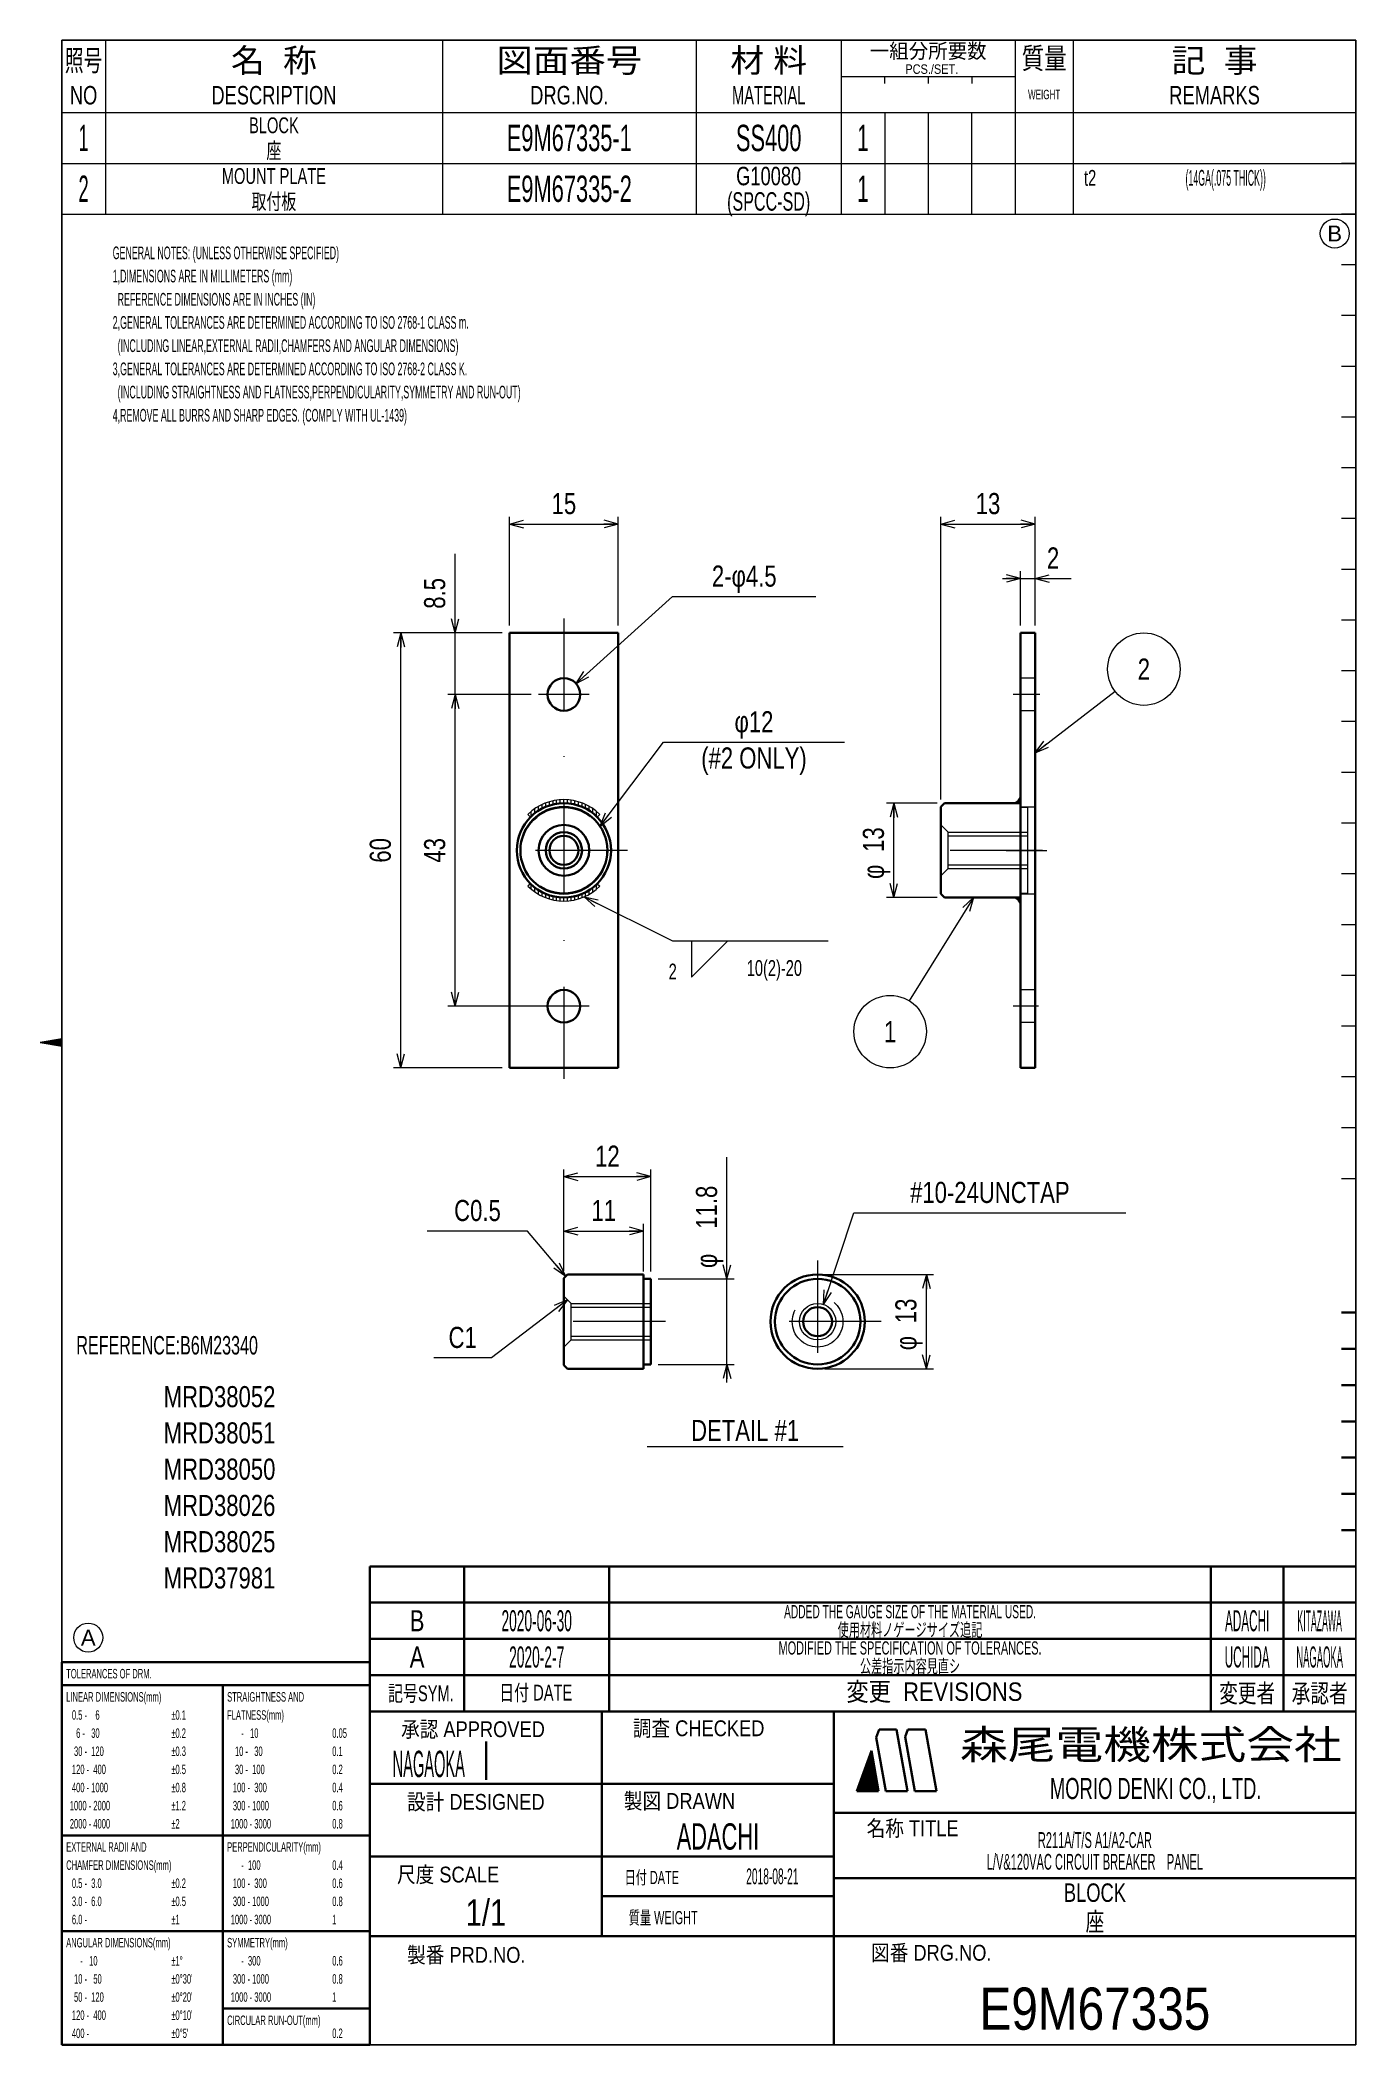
# Model space of a CAD drawing. Header units: millimetres. Extents: x 18 to 199, y 10 to 287.
import ezdxf
from ezdxf.enums import TextEntityAlignment as Align

# ---------------------------------------------------------------- set-up
doc = ezdxf.new("R2010")
doc.units = ezdxf.units.MM
doc.linetypes.add('DASHDOT', pattern=[25.3, 12.7, -6.3, 0, -6.3])
doc.linetypes.add('DASHED', pattern=[19, 12.7, -6.3])
for name, color, linetype in [('GR1_01', 7, 'Continuous'), ('GR1_15', 7, 'Continuous'), ('GR1_16', 7, 'Continuous'), ('図面枠E9M', 7, 'Continuous'), ('表題、部品表_02', 7, 'Continuous'), ('表題、部品表_03', 7, 'Continuous'), ('表題、部品表_Layer1', 7, 'Continuous')]:
    doc.layers.add(name, color=color, linetype=linetype)
doc.styles.add('HG丸ｺﾞｼｯｸM-PRO', font='')
doc.styles.get('HG丸ｺﾞｼｯｸM-PRO').set_extended_font_data('HG丸ｺﾞｼｯｸM-PRO')
pattern_1 = [(90, (0, 0), (-0.5, 0), [])]

# ---------------------------------------------------------------- blocks, each defined once
blk = doc.blocks.new('BLKF024')
at = {"layer": '図面枠E9M', "color": 4, "linetype": 'Continuous', "lineweight": 13}
for p, q in [((17.77584400000005, 148.495693), (17.78618200000004, 148.50603)), ((17.89706200000005, 148.47549), (17.95588700000005, 148.534315)), ((18.01828100000004, 148.455287), (18.12559300000004, 148.562599)), ((18.13949900000004, 148.435083), (18.29529900000004, 148.590883)), ((18.26071700000004, 148.41488), (18.46500400000004, 148.619167)), ((18.38193600000004, 148.394677), (18.63471000000004, 148.647452)), ((18.50315400000004, 148.374474), (18.80441600000005, 148.675736)), ((18.62437200000004, 148.354271), (18.97412100000004, 148.70402)), ((18.74559100000005, 148.334068), (19.14382700000004, 148.732304)), ((18.86680900000005, 148.313865), (19.31353200000004, 148.760589)), ((18.98802700000005, 148.293662), (19.48323800000004, 148.788873)), ((19.10924500000004, 148.273459), (19.65294400000005, 148.817157)), ((19.23046400000004, 148.253256), (19.82264900000004, 148.845442)), ((19.35168200000004, 148.233053), (19.99235500000005, 148.873726)), ((19.47290000000004, 148.21285), (20.16206100000004, 148.90201)), ((19.59411900000005, 148.192647), (20.33176600000004, 148.930294)), ((19.71533700000005, 148.172444), (20.50147200000005, 148.958579)), ((19.83655500000005, 148.152241), (20.67117700000004, 148.986863)), ((19.95777400000004, 148.132038), (20.75000000000004, 148.924264)), ((20.07899200000004, 148.111835), (20.75000000000004, 148.782843)), ((20.20021000000004, 148.091632), (20.75000000000004, 148.641421)), ((20.32142900000004, 148.071429), (20.75000000000004, 148.5)), ((20.44264700000004, 148.051226), (20.75000000000004, 148.358579)), ((20.56386500000004, 148.031022), (20.75000000000004, 148.217157)), ((20.68508300000003, 148.010819), (20.75000000000004, 148.075736))]:
    blk.add_line(p, q, dxfattribs=at)
blk = doc.blocks.new('BLKF025')
at = {"layer": '図面枠E9M', "color": 3, "linetype": 'Continuous', "lineweight": 35}
for p, q in [((131.756831, 48.99987900000002), (132.5833000000001, 49.82634900000002)), ((131.8377600000001, 49.22223000000002), (132.562102, 49.94657200000003)), ((131.918689, 49.44458000000003), (132.540903, 50.06679400000003)), ((131.9996170000001, 49.66693000000004), (132.519705, 50.18701700000003)), ((132.080546, 49.88928000000003), (132.498506, 50.30724000000004)), ((132.1614750000001, 50.11163100000003), (132.4773070000001, 50.42746300000003)), ((132.242404, 50.33398100000002), (132.456109, 50.54768600000003)), ((132.323333, 50.55633100000003), (132.4349100000001, 50.66790900000004)), ((132.404262, 50.77868100000003), (132.413712, 50.78813100000002)), ((130.4078710000001, 45.24675700000003), (132.943675, 47.78256100000003)), ((130.4619690000001, 45.44227600000002), (132.922477, 47.90278400000003)), ((130.542898, 45.66462600000003), (132.901278, 48.02300600000004)), ((130.549292, 45.24675700000003), (132.9648740000001, 47.66233800000003)), ((130.6238270000001, 45.88697600000003), (132.88008, 48.14322900000002)), ((130.6907140000001, 45.24675700000003), (132.986072, 47.54211500000002)), ((130.704756, 46.10932700000004), (132.8588810000001, 48.26345200000003)), ((130.7856840000001, 46.33167700000003), (132.837682, 48.38367500000003)), ((130.8321350000001, 45.24675700000003), (133.0072710000001, 47.42189200000003)), ((130.866613, 46.55402700000002), (132.8164840000001, 48.50389800000002)), ((130.9475420000001, 46.77637700000002), (132.795285, 48.62412100000003)), ((130.973556, 45.24675700000003), (133.028469, 47.30166900000003)), ((131.028471, 46.99872700000003), (132.7740870000001, 48.74434300000003)), ((131.1094000000001, 47.22107800000003), (132.752888, 48.86456600000002)), ((131.1149780000001, 45.24675700000003), (133.0496680000001, 47.18144700000002)), ((131.190329, 47.44342800000003), (132.73169, 48.98478900000003)), ((131.256399, 45.24675700000003), (133.070866, 47.06122400000004)), ((131.271258, 47.66577800000003), (132.710491, 49.10501200000003)), ((131.352186, 47.88812800000002), (132.689293, 49.22523500000003)), ((131.433115, 48.11047900000003), (132.6680940000001, 49.34545700000004)), ((131.5140440000001, 48.33282900000003), (132.646896, 49.46568000000002)), ((131.594973, 48.55517900000004), (132.6256970000001, 49.58590300000003)), ((131.6759020000001, 48.77752900000003), (132.604499, 49.70612600000003)), ((131.397821, 45.24675700000003), (133.092065, 46.94100100000003)), ((131.5392420000001, 45.24675700000003), (133.113263, 46.82077800000002)), ((131.680663, 45.24675700000003), (133.134462, 46.70055500000004)), ((131.822085, 45.24675700000003), (133.1556600000001, 46.58033200000003)), ((131.9635060000001, 45.24675700000003), (133.176859, 46.46011000000003)), ((132.104927, 45.24675700000003), (133.1980570000001, 46.33988700000003)), ((132.2463490000001, 45.24675700000003), (133.219256, 46.21966400000002)), ((132.38777, 45.24675700000003), (133.2404550000001, 46.09944100000003)), ((132.529191, 45.24675700000003), (133.261653, 45.97921800000003)), ((132.6706130000001, 45.24675700000003), (133.282852, 45.85899500000002)), ((132.812034, 45.24675700000003), (133.30405, 45.73877300000004)), ((132.953455, 45.24675700000003), (133.325249, 45.61855000000003)), ((133.0948770000001, 45.24675700000003), (133.3464470000001, 45.49832700000003)), ((133.236298, 45.24675700000003), (133.367646, 45.37810400000004)), ((133.3777200000001, 45.24675700000003), (133.3888440000001, 45.25788100000003))]:
    blk.add_line(p, q, dxfattribs=at)
blk = doc.blocks.new('BLKF023')
at = {"layer": '図面枠E9M', "color": 2, "linetype": 'Continuous', "lineweight": 25}
for p, q in [((20.75000000000004, 286.75), (20.75000000000004, 10.25000000000003)), ((20.75000000000004, 286.75), (199.25, 286.75)), ((199.25, 286.75), (199.25, 10.25000000000003)), ((20.75000000000004, 10.25000000000003), (199.25, 10.25000000000003))]:
    blk.add_line(p, q, dxfattribs=at)
at = {"layer": '図面枠E9M', "color": 4, "linetype": 'Continuous', "lineweight": 13}
for p, q in [((199.25, 269.75), (197.25, 269.75)), ((199.25, 262.75), (197.25, 262.75)), ((199.25, 255.75), (197.25, 255.75)), ((199.25, 248.75), (197.25, 248.75)), ((199.25, 241.75), (197.25, 241.75)), ((199.25, 234.75), (197.25, 234.75)), ((199.25, 227.75), (197.25, 227.75)), ((199.25, 220.75), (197.25, 220.75)), ((199.25, 213.75), (197.25, 213.75)), ((199.25, 206.75), (197.25, 206.75)), ((199.25, 199.75), (197.25, 199.75)), ((199.25, 192.75), (197.25, 192.75)), ((199.25, 185.75), (197.25, 185.75)), ((199.25, 178.75), (197.25, 178.75)), ((199.25, 171.75), (197.25, 171.75)), ((199.25, 164.75), (197.25, 164.75)), ((199.25, 157.75), (197.25, 157.75)), ((199.25, 150.75), (197.25, 150.75)), ((20.75000000000004, 149), (17.75000000000004, 148.5)), ((17.75000000000004, 148.5), (20.75000000000004, 148)), ((199.25, 143.75), (197.25, 143.75)), ((199.25, 136.75), (197.25, 136.75)), ((197.25, 129.75), (199.25, 129.75))]:
    blk.add_line(p, q, dxfattribs=at)
at = {"layer": '図面枠E9M', "color": 3, "linetype": 'Continuous', "lineweight": 35}
for p, q in [((199.25, 111.25), (197.25, 111.25)), ((199.25, 106.25), (197.25, 106.25)), ((199.25, 101.25), (197.25, 101.25)), ((199.25, 96.25000000000003), (197.25, 96.25000000000003)), ((199.25, 91.25000000000003), (197.25, 91.25000000000003)), ((199.25, 86.25000000000003), (197.25, 86.25000000000003)), ((199.25, 81.25000000000003), (197.25, 81.25000000000003)), ((63.25000000000004, 76.25000000000003), (199.25, 76.25000000000003)), ((63.25000000000004, 76.25000000000003), (63.25000000000004, 10.25000000000003)), ((76.25000000000004, 76.25000000000003), (76.25000000000001, 56.25000000000003)), ((96.25000000000001, 56.25000000000003), (96.25000000000004, 76.25000000000003)), ((179.25, 56.25000000000004), (179.25, 76.25000000000003)), ((189.25, 56.25000000000004), (189.25, 76.25000000000003)), ((63.25000000000004, 71.25000000000003), (199.25, 71.25000000000003)), ((63.25000000000004, 66.25000000000003), (199.25, 66.25000000000003)), ((63.25000000000004, 61.25000000000003), (199.25, 61.25000000000003)), ((63.25000000000004, 56.25000000000003), (199.25, 56.25000000000003)), ((95.25000000000004, 56.25000000000003), (95.25000000000004, 25.25000000000003)), ((127.25, 56.25000000000003), (127.25, 10.25000000000003)), ((133.0853980000001, 52.65008900000004), (133.4845530000001, 53.74675700000003)), ((134.3908060000001, 45.24675700000003), (133.0853982710713, 52.65008974476132)), ((133.4845530000001, 53.74675700000003), (135.892026, 53.74675700000003)), ((137.3908060000001, 45.24675700000003), (135.892026, 53.74675700000003)), ((137.4262900000001, 53.74675700000003), (137.066384, 52.75792500000003)), ((138.3908060000001, 45.24675700000003), (137.066384, 52.75792500000003)), ((137.4262900000001, 53.74675700000003), (139.892026, 53.74675700000003)), ((141.3908060000001, 45.24675700000003), (139.892026, 53.74675700000003)), ((79.26680900000004, 52.1132028765219), (79.26680900000004, 46.80344800000003)), ((130.3908060000001, 45.24675700000003), (132.41175, 50.79925600000003)), ((133.3908060000001, 45.24675700000003), (132.41175, 50.79925600000003)), ((63.25000000000004, 46.25000000000003), (127.25, 46.25000000000003)), ((130.3908060000001, 45.24675700000003), (133.3908060000001, 45.24675700000003)), ((134.3908060000001, 45.24675700000003), (137.3908060000001, 45.24675700000003)), ((138.3908060000001, 45.24675700000003), (141.3908060000001, 45.24675700000003)), ((127.25, 42.25000000000003), (199.25, 42.25000000000003)), ((63.25000000000004, 36.25000000000003), (127.25, 36.25000000000003)), ((127.25, 33.25000000000003), (199.25, 33.25000000000003)), ((95.25000000000004, 30.75000000000003), (127.25, 30.75000000000003)), ((63.25000000000004, 25.25000000000003), (199.25, 25.25000000000003))]:
    blk.add_line(p, q, dxfattribs=at)
at = {"layer": '図面枠E9M', "color": 4, "linetype": 'Continuous', "lineweight": 13}
blk.add_blockref('BLKF024', (0, 0), dxfattribs=at)
at = {"layer": '図面枠E9M', "color": 3, "linetype": 'Continuous', "lineweight": 35}
blk.add_blockref('BLKF025', (0, 0), dxfattribs=at)
at = {"layer": '図面枠E9M', "color": 4, "linetype": 'Continuous', "lineweight": 13, "style": 'HG丸ｺﾞｼｯｸM-PRO'}
for s, height, width, p in [('記号SYM.', 2.181818181818182, 0.6922703559315023, (70.281494140625, 58.74174118041992)), ('日付 DATE', 2.181818181818182, 0.6925066564395543, (86.120361328125, 58.83276748657227)), ('変更  REVISIONS', 2.545454545454545, 0.8873517675173598, (141.1011962890625, 58.96931076049805)), ('変更者', 2.545454545454545, 0.7411213514025777, (184.25, 58.75)), ('承認者', 2.545454545454545, 0.7411213514025777, (194.25, 58.75)), ('調査 CHECKED', 2.181818181818182, 0.8631738089390965, (108.588134765625, 53.9196662902832)), ('承認 APPROVED', 2.181818181818182, 0.8631512868801006, (77.46102905273438, 53.78776931762695)), ('設計 DESIGNED', 2.181818181818182, 0.862613021383316, (77.85671997070312, 43.76379013061523)), ('製図 DRAWN', 2.181818181818182, 0.8630991596392599, (105.9502258300781, 43.89568710327148)), ('名称 TITLE', 2.181818181818182, 0.8624891200085267, (138.1061401367188, 40.12345123291016)), ('尺度 SCALE', 2.181818181818182, 0.862580812152251, (74.03176879882812, 33.73981094360352)), ('日付 DATE', 1.818181818181818, 0.6182553956834531, (102.1253051757812, 33.3441276550293)), ('質量 WEIGHT', 1.818181818181818, 0.6188124387325568, (103.7080383300781, 27.80455207824707)), ('製番 PRD.NO.', 2.181818181818182, 0.863299086757991, (76.53778076171875, 22.66066932678223)), ('図番 DRG.NO.', 2.181818181818182, 0.8630825232519052, (140.6789398193359, 22.95909118652344))]:
    blk.add_text(s, height=height, dxfattribs=dict(at, width=width)).set_placement(p, align=Align.MIDDLE_CENTER)
at = {"layer": '図面枠E9M', "color": 2, "linetype": 'Continuous', "lineweight": 25, "style": 'HG丸ｺﾞｼｯｸM-PRO', "width": 1.206080600833965}
blk.add_text('森尾電機株式会社', height=4, dxfattribs=at).set_placement((170.9742126464844, 51.67746353149414), align=Align.MIDDLE_CENTER)
at = {"layer": '図面枠E9M', "color": 3, "linetype": 'Continuous', "lineweight": 35, "style": 'HG丸ｺﾞｼｯｸM-PRO', "width": 0.652197136011482}
blk.add_text('MORIO DENKI CO., LTD.', height=2.909090909090909, dxfattribs=at).set_placement((171.6336975097656, 45.61031723022461), align=Align.MIDDLE_CENTER)
blk = doc.blocks.new('BLKF026')
at = {"layer": '図面枠E9M', "color": 3, "linetype": 'Continuous', "lineweight": 35, "style": 'HG丸ｺﾞｼｯｸM-PRO'}
for s, height, width, p in [('B', 2.909090909090909, 0.7820399393326593, (69.75, 68.75)), ('2020-06-30', 2.909090909090909, 0.48828125, (86.25, 68.75)), ('ADDED THE GAUGE SIZE OF THE MATERIAL USED.', 1.818181818181818, 0.5780288718302627, (137.75, 70)), ('ADACHI', 2.909090909090909, 0.4154543419874664, (184.25, 68.75)), ('KITAZAWA', 2.909090909090909, 0.3086436878551136, (194.25, 68.75)), ('A', 2.909090909090909, 0.782972812209842, (69.75, 63.75)), ('2020-2-7', 2.909090909090909, 0.48828125, (86.25, 63.75)), ('MODIFIED THE SPECIFICATION OF TOLERANCES.', 1.818181818181818, 0.6186034515741142, (137.75, 65)), ('UCHIDA', 2.909090909090909, 0.4158266129032258, (184.25, 63.75)), ('NAGAOKA', 2.909090909090909, 0.3344533311345646, (194.25, 63.75)), ('NAGAOKA', 3.636363636363637, 0.4145237260883904, (71.3630142211914, 49)), ('ADACHI', 3.636363636363637, 0.6193347135183527, (111.25, 39)), ('R211A/T/S A1/A2-CAR', 2.181818181818182, 0.5219244116146897, (163.25, 38.5)), ('L/V&120VAC CIRCUIT BREAKER\u3000PANEL', 2.181818181818182, 0.5220420107842468, (163.25, 35.5)), ('2018-08-21', 2.181818181818182, 0.4824124849759616, (118.75, 33.5)), ('1/1', 3.636363636363637, 0.8288471638655461, (79.25, 28.5)), ('BLOCK', 2.545454545454545, 0.7421218682051788, (163.25, 31.25)), ('E9M67335', 5.818181818181818, 0.8458785086486823, (163.25, 15.25))]:
    blk.add_text(s, height=height, dxfattribs=dict(at, width=width)).set_placement(p, align=Align.MIDDLE_CENTER)
blk = doc.blocks.new('BLKF027')
at = {"layer": '表題、部品表_02', "color": 4, "linetype": 'Continuous', "lineweight": 13}
for p, q in [((20.75000000000001, 276.75), (20.75000000000001, 269.75)), ((20.75000000000001, 276.75), (199.25, 276.75)), ((26.75000000000004, 276.75), (26.75000000000006, 269.75)), ((73.25, 276.75), (73.25000000000001, 269.75)), ((108.25, 276.75), (108.25, 269.75)), ((128.25, 276.75), (128.25, 269.75)), ((134.25, 276.7499999999999), (134.2499999999999, 269.75)), ((140.25, 276.7499999999999), (140.25, 269.75)), ((146.25, 269.75), (146.25, 276.7499999999999)), ((152.25, 276.75), (152.25, 269.75)), ((160.25, 276.75), (160.25, 269.75)), ((199.25, 276.75), (199.25, 269.75)), ((20.75000000000001, 269.75), (199.25, 269.75))]:
    blk.add_line(p, q, dxfattribs=at)
blk = doc.blocks.new('BLKF029')
at = {"layer": '表題、部品表_02', "color": 4, "linetype": 'Continuous', "lineweight": 13}
for p, q in [((20.75000000000003, 269.75), (20.75000000000003, 262.75)), ((20.75000000000003, 269.75), (199.25, 269.75)), ((26.75000000000006, 269.75), (26.75000000000008, 262.75)), ((73.25000000000001, 269.75), (73.25000000000003, 262.75)), ((108.25, 269.75), (108.25, 262.75)), ((128.25, 269.75), (128.25, 262.75)), ((134.25, 269.7499999999999), (134.2499999999999, 262.75)), ((140.25, 269.7499999999999), (140.25, 262.75)), ((146.25, 262.75), (146.25, 269.7499999999999)), ((152.25, 269.75), (152.25, 262.75)), ((160.25, 269.75), (160.25, 262.75)), ((199.25, 269.75), (199.2500000000001, 262.75)), ((20.75000000000003, 262.75), (199.25, 262.75))]:
    blk.add_line(p, q, dxfattribs=at)
blk = doc.blocks.new('BLKF031')
at = {"layer": 'GR1_01', "color": 3, "linetype": 'Continuous', "lineweight": 35}
for p, q in [((97.5, 205), (82.5, 205)), ((82.5, 205), (82.5, 145)), ((97.5, 145), (97.5, 205)), ((82.5, 145), (97.5, 145))]:
    blk.add_line(p, q, dxfattribs=at)
blk = doc.blocks.new('BLKF032')
at = {"layer": 'GR1_01', "color": 3, "linetype": 'Continuous', "lineweight": 35}
for p, q in [((155, 205), (153, 205)), ((153, 205), (153, 145)), ((155, 145), (155, 205)), ((153, 145), (155, 144.9999999999999))]:
    blk.add_line(p, q, dxfattribs=at)
blk = doc.blocks.new('BLKF033')
at = {"layer": 'GR1_01', "color": 3, "linetype": 'Continuous', "lineweight": 35}
for centre, radius in [((90, 175), 6.5), ((90.00000000000011, 175), 3.5), ((90.00000000000011, 175), 2.5), ((90.00000000000011, 175), 2)]:
    blk.add_circle(centre, radius, dxfattribs=at)
at = {"layer": 'GR1_01', "color": 4, "linetype": 'DASHED', "lineweight": 13}
for radius in [6, 5.9]:
    blk.add_circle((90, 175), radius, dxfattribs=at)
blk = doc.blocks.new('BLKF035')
at = {"layer": 'GR1_01', "color": 3, "linetype": 'Continuous', "lineweight": 35}
for p, q in [((142.5000000000001, 181.4999999999999), (142.0000000000001, 180.9999999999999)), ((142.0000000000001, 180.9999999999999), (142.0000000000001, 169)), ((153, 181.4999999999999), (142.5000000000001, 181.4999999999999)), ((153, 180.8999999999999), (153.0000000000001, 181.4999999999999)), ((142.0000000000001, 168.9999999999999), (142.5000000000001, 168.4999999999999)), ((153.0000000000001, 168.4999999999999), (153, 169.0999999999999)), ((142.5000000000001, 168.4999999999999), (153, 168.4999999999999))]:
    blk.add_line(p, q, dxfattribs=at)
at = {"layer": 'GR1_01', "color": 4, "linetype": 'DASHED', "lineweight": 13}
for p, q in [((154, 180.8999999999999), (153.0000000000001, 180.8999999999999)), ((154.0000000000002, 169.0999999999999), (154, 180.8999999999999)), ((143.0000000000001, 177.4999999999998), (142.0000000000001, 178.4999999999998)), ((143.0000000000001, 172.4999999999998), (142.0000000000001, 171.4999999999998)), ((153, 169.1), (154, 169.0999999999999))]:
    blk.add_line(p, q, dxfattribs=at)
blk = doc.blocks.new('BLKF034')
at = {"layer": 'GR1_01', "color": 4, "linetype": 'DASHED', "lineweight": 13}
for p, q in [((143.0000000000001, 177.4999999999998), (153.9999999999991, 177.5000000000001)), ((143.0000000000001, 172.4999999999998), (143.0000000000001, 177.4999999999998)), ((143.0000000000001, 176.9999999999998), (153.9999999999991, 177)), ((143.0000000000001, 172.9999999999998), (153.9999999999993, 173)), ((143.0000000000001, 172.4999999999998), (153.9999999999993, 172.5000000000001))]:
    blk.add_line(p, q, dxfattribs=at)
at = {"layer": 'GR1_01', "color": 4, "linetype": 'DASHDOT', "lineweight": 13}
blk.add_line((156.0000000000001, 174.9999999999999), (140.0000000000001, 174.9999999999999), dxfattribs=at)
at = {"layer": 'GR1_01', "color": 3, "linetype": 'Continuous', "lineweight": 35}
blk.add_blockref('BLKF035', (0, 0), dxfattribs=at)
blk = doc.blocks.new('FXTIP_ARROW_S')
at = {"color": 0, "linetype": 'Continuous', "lineweight": -2}
for q in [(-1, 1e-16), (-0.9659258262890683, 0.2588190451025209), (-0.9659258262890683, -0.2588190451025206)]:
    blk.add_line((0, 0), q, dxfattribs=at)
blk = doc.blocks.new('FXTIP_ARROW_E')
at = {"color": 0, "linetype": 'Continuous', "lineweight": -2}
for q in [(-1, 0), (-0.9659258262890683, 0.2588190451025207), (-0.9659258262890683, -0.2588190451025207)]:
    blk.add_line((0, 0), q, dxfattribs=at)
blk = doc.blocks.new('BLKF037')
at = {"layer": 'GR1_01', "color": 3, "linetype": 'Continuous', "lineweight": 35}
for p, q in [((90.49999999999999, 116.4999999999999), (89.99999999999999, 115.9999999999999)), ((100.9999999999999, 116.4999999999999), (90.49999999999999, 116.4999999999999)), ((101, 116.4999999999999), (101, 103.4999999999999)), ((89.99999999999999, 115.9999999999999), (89.99999999999999, 104.0000000000001)), ((101.9999999999999, 115.8999999999999), (101, 115.8999999999999)), ((102.0000000000001, 104.1), (101.9999999999999, 115.8999999999999)), ((89.99999999999999, 103.9999999999999), (90.49999999999999, 103.4999999999999)), ((90.49999999999999, 103.4999999999999), (100.9999999999999, 103.4999999999999)), ((100.9999999999999, 104.1), (101.9999999999999, 104.1))]:
    blk.add_line(p, q, dxfattribs=at)
at = {"layer": 'GR1_01', "color": 4, "linetype": 'DASHED', "lineweight": 13}
for p, q in [((90.99999999999999, 112.4999999999998), (89.99999999999999, 113.4999999999998)), ((90.99999999999999, 107.4999999999998), (89.99999999999999, 106.4999999999998))]:
    blk.add_line(p, q, dxfattribs=at)
blk = doc.blocks.new('BLKF036')
at = {"layer": 'GR1_01', "color": 4, "linetype": 'DASHED', "lineweight": 13}
for p, q in [((90.99999999999999, 112.4999999999998), (101.999999999999, 112.5000000000001)), ((90.99999999999999, 107.4999999999998), (90.99999999999999, 112.4999999999998)), ((90.99999999999999, 111.9999999999999), (101.999999999999, 112.0000000000001)), ((90.99999999999999, 107.9999999999999), (101.9999999999992, 108.0000000000001)), ((90.99999999999999, 107.4999999999998), (101.9999999999992, 107.5000000000001))]:
    blk.add_line(p, q, dxfattribs=at)
at = {"layer": 'GR1_01', "color": 4, "linetype": 'DASHDOT', "lineweight": 13}
blk.add_line((104, 110), (87.99999999999999, 110), dxfattribs=at)
at = {"layer": 'GR1_01', "color": 3, "linetype": 'Continuous', "lineweight": 35}
blk.add_blockref('BLKF037', (0, 0), dxfattribs=at)
blk = doc.blocks.new('BLKF038')
at = {"layer": '図面枠E9M', "color": 3, "linetype": 'Continuous', "lineweight": 35}
for p, q in [((20.75000000000005, 63.05000000000004), (63.25000000000007, 63.05000000000004)), ((20.75000000000005, 63.05000000000004), (20.75000000000005, 10.25000000000003)), ((63.25000000000001, 10.25000000000003), (63.25000000000007, 63.05000000000004)), ((20.75000000000005, 59.85000000000004), (63.25000000000007, 59.85000000000004)), ((42.95000000000003, 10.25000000000003), (42.95000000000003, 59.85000000000004)), ((20.75000000000005, 39.15000000000003), (42.95, 39.15000000000003)), ((42.95, 39.15000000000003), (63.25000000000004, 39.15000000000003)), ((20.75000000000002, 25.95000000000003), (42.94999999999997, 25.95000000000003)), ((42.95, 25.95000000000002), (63.25000000000004, 25.95000000000002)), ((42.95, 15.25000000000002), (63.25000000000004, 15.25000000000002)), ((20.75000000000005, 10.25000000000003), (63.25000000000004, 10.25000000000003))]:
    blk.add_line(p, q, dxfattribs=at)
at = {"layer": '図面枠E9M', "color": 4, "linetype": 'Continuous', "lineweight": 13, "style": 'HG丸ｺﾞｼｯｸM-PRO'}
for s, width, p in [('TOLERANCES OF DRM.', 0.5781707575524045, (21.35000610351562, 61.45000076293945)), ('LINEAR DIMENSIONS(mm)', 0.5781573444668232, (21.35000610351562, 58.25)), ('STRAIGHTNESS AND', 0.5775369623655915, (43.55001831054688, 58.25)), (' 0.5 -    6', 0.5761237832794704, (21.85000610351562, 55.75)), ('±0.1', 0.576446963028169, (35.85000610351562, 55.75)), ('FLATNESS(mm)', 0.5783731393086597, (43.55001831054688, 55.75)), ('   6 -   30', 0.5763668064310369, (21.85000610351562, 53.25)), ('±0.2', 0.576446963028169, (35.85000610351562, 53.25)), ('     -   10', 0.5764143406974845, (44.05001831054688, 53.25)), ('0.05', 0.5755938473520249, (58.05001831054688, 53.25)), ('  30 -  120', 0.5762916599418979, (21.85000610351562, 50.75)), ('±0.3', 0.576446963028169, (35.85000610351562, 50.75)), ('  10 -   30', 0.5763264115421988, (44.05001831054688, 50.75)), ('0.1', 0.5753883488346032, (58.05001831054688, 50.75)), (' 120 -  400', 0.5762614462647839, (21.85000610351562, 48.25)), ('±0.5', 0.576446963028169, (35.85000610351562, 48.25)), ('  30 -  100', 0.5762916599418979, (44.05001831054688, 48.25)), ('0.2', 0.5753883488346032, (58.05001831054688, 48.25)), (' 400 - 1000', 0.5762349361334541, (21.85000610351562, 45.75)), ('±0.8', 0.576446963028169, (35.85000610351562, 45.75)), (' 100 -  300', 0.5762614462647839, (44.05001831054688, 45.75)), ('0.4', 0.5753883488346032, (58.05001831054688, 45.75)), ('1000 - 2000', 0.5762114879109734, (21.85000610351562, 43.25)), ('±1.2', 0.576446963028169, (35.85000610351562, 43.25)), (' 300 - 1000', 0.5762349361334541, (44.05001831054688, 43.25)), ('0.6', 0.5753883488346032, (58.05001831054688, 43.25)), ('2000 - 4000', 0.5762114879109734, (21.85000610351562, 40.75)), ('±2', 0.5773107729547432, (35.85000610351562, 40.75)), ('1000 - 3000', 0.5762114879109734, (44.05001831054688, 40.75)), ('0.8', 0.5753883488346032, (58.05001831054688, 40.75)), ('EXTERNAL RADII AND', 0.5779662052446196, (21.35000610351562, 37.54999923706055)), ('PERPENDICULARITY(mm)', 0.5777428404204153, (43.55001831054688, 37.54999923706055)), ('CHAMFER DIMENSIONS(mm)', 0.578130113150078, (21.35000610351562, 35.04999923706055)), (' 0.5 -  3.0', 0.5758650121835903, (21.85000610351562, 32.54999923706055)), ('±0.2', 0.576446963028169, (35.85000610351562, 32.54999923706055)), (' 100 -  300', 0.5762614462647839, (44.05001831054688, 32.54999923706055)), ('     -  100', 0.576366806431037, (44.05001831054688, 35.04999923706055)), ('0.4', 0.5753883488346032, (58.05001831054688, 35.04999923706055)), ('0.6', 0.5753883488346032, (58.05001831054688, 32.54999923706055)), (' 3.0 -  6.0', 0.5758650121835903, (21.85000610351562, 30.04999923706055)), ('±0.5', 0.576446963028169, (35.85000610351562, 30.04999923706055)), (' 300 - 1000', 0.5762349361334541, (44.05001831054688, 30.04999923706055)), ('0.8', 0.5753883488346032, (58.05001831054688, 30.04999923706055)), (' 6.0 -', 0.5760344770374304, (21.85000610351562, 27.54999923706055)), ('±1', 0.5773107729547432, (35.85000610351562, 27.54999923706055)), ('1000 - 3000', 0.5762114879109734, (44.05001831054688, 27.54999923706055)), ('1', 0.5760621488764045, (58.05001831054688, 27.54999923706055)), ('ANGULAR DIMENSIONS(mm)', 0.5779280709179835, (21.35000610351562, 24.35000038146973)), ('SYMMETRY(mm)', 0.5778966117453728, (43.55001831054688, 24.35000038146973)), ('     -   10', 0.5764143406974845, (21.85000610351562, 21.85000038146973)), ('±1°', 0.5776487334116671, (35.85000610351562, 21.85000038146973)), ('     -  300', 0.576366806431037, (44.05001831054688, 21.85000038146973)), ('0.6', 0.5753883488346032, (58.05001831054688, 21.85000038146973)), ('  10 -   50', 0.5763264115421988, (21.85000610351562, 19.35000038146973)), ("±0°30'", 0.5767864013337893, (35.85000610351562, 19.35000038146973)), (' 300 - 1000', 0.5762349361334541, (44.05001831054688, 19.35000038146973)), ('0.8', 0.5753883488346032, (58.05001831054688, 19.35000038146973)), ('  50 -  120', 0.5762916599418979, (21.85000610351562, 16.85000038146973)), ("±0°20'", 0.5767864013337893, (35.85000610351562, 16.85000038146973)), ('1000 - 3000', 0.5762114879109734, (44.05001831054688, 16.85000038146973)), ('1', 0.5760621488764045, (58.05001831054688, 16.85000038146973)), (' 120 -  400', 0.5762614462647839, (21.85000610351562, 14.35000038146973)), ("±0°10'", 0.5767864013337893, (35.85000610351562, 14.35000038146973)), ('CIRCULAR RUN-OUT(mm)', 0.5776779892058382, (43.55001831054688, 13.65000057220459)), (' 400 -', 0.5763749161636486, (21.85000610351562, 11.85000038146973)), ("±0°5'", 0.576932025313206, (35.85000610351562, 11.85000038146973)), ('0.2', 0.5753883488346032, (58.05001831054688, 11.85000038146973))]:
    blk.add_text(s, height=1.309090874411843, dxfattribs=dict(at, width=width)).set_placement(p, align=Align.MIDDLE_LEFT)
blk = doc.blocks.new('BLKF039')
at = {"layer": '表題、部品表_Layer1', "color": 4, "linetype": 'Continuous', "lineweight": 13}
blk.add_circle((24.39298533071418, 66.4192649812241), 2, dxfattribs=at)
at = {"layer": '表題、部品表_Layer1', "color": 4, "linetype": 'Continuous', "lineweight": 13, "style": 'HG丸ｺﾞｼｯｸM-PRO', "width": 1.042301386954503}
blk.add_text('A', height=2.181818181818182, dxfattribs=at).set_placement((24.39300537109375, 66.41926574707031), align=Align.MIDDLE_CENTER)
blk = doc.blocks.new('BLKF041')
at = {"layer": '図面枠E9M', "color": 4, "linetype": 'Continuous', "lineweight": 13}
for p, q in [((20.75000000000004, 286.75), (20.75000000000004, 276.75)), ((20.75000000000004, 286.75), (199.25, 286.75)), ((26.75000000000004, 286.75), (26.75000000000007, 276.75)), ((73.25000000000004, 286.75), (73.25000000000004, 276.75)), ((108.25, 286.75), (108.25, 276.75)), ((128.25, 286.75), (128.25, 276.75)), ((152.25, 286.75), (152.25, 276.75)), ((160.25, 286.75), (160.25, 276.75)), ((199.25, 286.75), (199.2500000000001, 276.75)), ((128.25, 281.75), (152.25, 281.75)), ((134.25, 280.75), (134.25, 281.75)), ((140.25, 281.75), (140.25, 280.75)), ((146.25, 281.75), (146.25, 280.75)), ((20.75000000000004, 276.75), (199.25, 276.75))]:
    blk.add_line(p, q, dxfattribs=at)
at = {"layer": '図面枠E9M', "color": 3, "linetype": 'Continuous', "lineweight": 35, "style": 'HG丸ｺﾞｼｯｸM-PRO'}
for s, height, width, p in [('照号', 2.909090909090909, 0.651535253980288, (23.75000381469727, 283.9500122070312)), ('名  称', 3.272727272727273, 1.042426277034718, (50, 283.9500122070312)), ('図面番号', 3.272727272727273, 1.127517953415887, (90.74998474121094, 283.9500122070312)), ('材 料', 3.272727272727273, 1.042439196602731, (118.2499847412109, 283.9500122070312)), ('一組分所要数', 2.03636360168457, 0.9666378688441796, (140.2500152587891, 285.25)), ('質量', 2.909090909090909, 0.7818423047763456, (156.25, 284.25)), ('記  事', 3.272727272727273, 1.042426277034718, (179.7500152587891, 283.9500122070312)), ('PCS./SET.', 1.309090874411843, 0.8629350909582135, (140.7500152587891, 282.75)), ('NO', 2.545454545454545, 0.7408405172413792, (23.75000381469727, 279.1499938964844)), ('DESCRIPTION', 2.545454545454545, 0.7413654121181906, (50, 279.1499938964844)), ('DRG.NO.', 2.545454545454545, 0.7411888947075922, (90.74998474121094, 279.1499938964844)), ('MATERIAL', 2.545454545454545, 0.59475609081313, (118.2499847412109, 279.1499938964844)), ('WEIGHT', 1.309090874411843, 0.6355074285075961, (156.25, 279.25)), ('REMARKS', 2.545454545454545, 0.7428028718806637, (179.7500152587891, 279.1499938964844))]:
    blk.add_text(s, height=height, dxfattribs=dict(at, width=width)).set_placement(p, align=Align.MIDDLE_CENTER)
blk = doc.blocks.new('BLKF040')
at = {"layer": '図面枠E9M', "color": 3, "linetype": 'Continuous', "lineweight": 13}
blk.add_blockref('BLKF041', (0, 0), dxfattribs=at)
blk = doc.blocks.new('BLKF042')
at = {"layer": '表題、部品表_Layer1', "color": 4, "linetype": 'Continuous', "lineweight": 13}
blk.add_circle((196.3236486486495, 260.0756756756758), 2, dxfattribs=at)
at = {"layer": '表題、部品表_Layer1', "color": 4, "linetype": 'Continuous', "lineweight": 13, "style": 'HG丸ｺﾞｼｯｸM-PRO', "width": 1.042719919110212}
blk.add_text('B', height=2.181818181818182, dxfattribs=at).set_placement((196.3236694335938, 260.07568359375), align=Align.MIDDLE_CENTER)

msp = doc.modelspace()

# ---------------------------------------------------------------- hatches: boundary and pattern name
at = {"layer": 'GR1_01', "linetype": 'Continuous', "lineweight": 13}
h = msp.add_hatch(dxfattribs=at)
h.set_pattern_fill('_USER', color=4, scale=0.1, angle=45, style=0, pattern_type=0)
h.set_pattern_definition([(45, (0, 0), (-0.0707106781186548, 0.0707106781186548), [])])
edge = h.paths.add_edge_path(flags=0)
edge.add_arc((151.7194451682689, 182.780554831731), 1.310927797659969, 282.3575946738301, 347.6424053261825)
edge.add_line((153, 182.4999999999999), (153, 181.4999999999999))
edge.add_line((153, 181.4999999999999), (152.0000000000002, 181.4999999999999))
edge = h.paths.add_edge_path(flags=0)
edge.add_line((153, 168.4999999999999), (152.0000000000008, 168.4999999999999))
edge.add_arc((151.7194451682689, 167.219445168269), 1.310927797659969, 12.357594673817516, 77.64240532614423, ccw=False)
edge.add_line((153, 167.5000000000001), (153, 168.4999999999999))
h = msp.add_hatch(dxfattribs=at)
h.set_pattern_fill('_USER', color=4, scale=0.5, angle=90, style=0, pattern_type=0)
h.set_pattern_definition(pattern_1)
edge = h.paths.add_edge_path(flags=0)
edge.add_arc((90, 175), 7, 45.00000000000068, 134.9999999999992, ccw=False)
edge.add_line((94.94974746830576, 179.9497474683059), (94.59619407771254, 179.5961940777127))
edge.add_arc((90, 175), 6.5, 45.00000000000034, 134.9999999999996)
edge.add_line((85.40380592228746, 179.5961940777127), (85.05025253169424, 179.9497474683059))
h = msp.add_hatch(dxfattribs=at)
h.set_pattern_fill('_USER', color=4, scale=0.5, angle=90, style=0, pattern_type=0)
h.set_pattern_definition(pattern_1)
edge = h.paths.add_edge_path(flags=0)
edge.add_arc((90, 175), 7, 224.9999999999995, 315.0000000000005)
edge.add_line((94.94974746830587, 170.0502525316942), (94.59619407771265, 170.4038059222876))
edge.add_arc((90, 175), 6.5, 224.9999999999989, 315.00000000000114, ccw=False)
edge.add_line((85.40380592228735, 170.4038059222876), (85.05025253169413, 170.0502525316942))

# ---------------------------------------------------------------- linework, layer by layer
at = {"layer": 'GR1_01', "color": 4, "linetype": 'DASHDOT', "lineweight": 13}
for p, q in [((90, 207), (90, 143)), ((93.5, 196.5), (86.5, 196.5)), ((155.6721771535065, 196.5), (151.959700520834, 196.5)), ((98.76999419782169, 175), (81.76999419782169, 175)), ((151.0000000000001, 175), (156.6, 175)), ((93.5, 153.5), (86.5, 153.5)), ((155.459700520834, 153.5), (151.959700520834, 153.5)), ((125, 118.4193812295148), (125, 102.4193812295148)), ((133.7699941978217, 110), (116.7699941978217, 110))]:
    msp.add_line(p, q, dxfattribs=at)
at = {"layer": 'GR1_01', "color": 4, "linetype": 'DASHED', "lineweight": 13}
for p, q in [((154.9999999999999, 198.7500000000001), (153, 198.75)), ((154.9999999999999, 194.2500000000001), (153, 194.25)), ((153, 181), (154.9999999999999, 180.9999999999999)), ((153, 169), (154.9999999999999, 168.9999999999999)), ((154.9999999999999, 155.75), (153, 155.75)), ((154.9999999999999, 151.25), (153, 151.25))]:
    msp.add_line(p, q, dxfattribs=at)
at = {"layer": 'GR1_01', "color": 4, "linetype": 'Continuous', "lineweight": 13}
for p, q in [((85.05025253169424, 179.9497474683059), (85.40380592228746, 179.5961940777127)), ((94.94974746830576, 179.9497474683059), (94.59619407771254, 179.5961940777127)), ((85.40380592228735, 170.4038059222875), (85.05025253169413, 170.0502525316942)), ((94.59619407771265, 170.4038059222875), (94.94974746830587, 170.0502525316942)), ((101.48, 92.8), (128.52, 92.8))]:
    msp.add_line(p, q, dxfattribs=at)
at = {"layer": 'GR1_01', "color": 3, "linetype": 'Continuous', "lineweight": 35}
for centre, radius in [((90, 196.5), 2.25), ((90, 175), 6), ((90, 153.5), 2.25), ((125, 110), 6.5), ((125, 110), 5.9), ((125.0000000000001, 109.9999999999999), 2)]:
    msp.add_circle(centre, radius, dxfattribs=at)
at = {"layer": 'GR1_01', "color": 4, "linetype": 'DASHED', "lineweight": 13}
msp.add_circle((125.0000000000001, 109.9999999999999), 3.5, dxfattribs=at)
at = {"layer": 'GR1_01', "color": 4, "linetype": 'Continuous', "lineweight": 13}
msp.add_circle((125.0000000000001, 109.9999999999999), 2.5, dxfattribs=at)
for centre, radius, start, end in [((151.7194451682689, 182.780554831731), 1.310927797659969, 282.3575946738199, 347.6424053261825), ((90, 175), 7, 45.00000000000066, 134.9999999999992), ((90, 175), 7, 224.9999999999995, 315.0000000000005), ((151.7194451682689, 167.219445168269), 1.310927797659969, 12.35759467381751, 77.64240532618007)]:
    msp.add_arc(centre, radius, start, end, dxfattribs=at)
at = {"layer": 'GR1_15', "color": 4, "linetype": 'Continuous', "lineweight": 13}
for p, q in [((155, 188.4632029876984), (166.0366675190837, 196.9517225116938)), ((146.5086775043935, 168.4999999999999), (137.6411068123882, 154.245533512476))]:
    msp.add_line(p, q, dxfattribs=at)
for centre in [(170, 200), (135, 150)]:
    msp.add_circle(centre, 5, dxfattribs=at)
at = {"layer": 'GR1_16', "color": 4, "linetype": 'Continuous', "lineweight": 13}
for p, q in [((82.5, 206), (82.5, 220.9999999999999)), ((82.5, 220), (97.5, 220)), ((97.5, 206), (97.5, 220.9999999999999)), ((142.0000000000001, 181.9999999999999), (142.0000000000002, 221)), ((142.0000000000001, 220), (155.0000000000001, 220)), ((155, 206), (155.0000000000001, 221)), ((75.00000000000001, 205), (75.00000000000001, 215.88)), ((153, 206), (153, 213.5)), ((155, 206), (155, 213.5)), ((150.5000000000001, 212.5), (153.0000000000001, 212.5)), ((153.0000000000001, 212.5), (155.0000000000001, 212.5)), ((155.0000000000001, 212.5), (159.9600000000001, 212.5)), ((91.67241182905612, 198.0051706461505), (105, 210)), ((105, 210), (124.76, 210)), ((81.5, 205), (66.50000000000001, 205)), ((67.50000000000001, 145), (67.50000000000001, 205)), ((81.5, 205), (74.00000000000001, 205)), ((75.00000000000001, 196.5), (75.00000000000001, 205)), ((85.5, 196.5), (74.00000000000001, 196.5)), ((75.00000000000001, 153.5), (75.00000000000001, 196.5)), ((94.99230176602707, 178.3282011773514), (103.7443014705882, 189.9136029411766)), ((103.7443014705882, 189.9136029411766), (128.6944852941178, 189.9136029411766)), ((92.7922046727092, 168.5809975022826), (105, 162.5)), ((105, 162.5), (126.4754431228147, 162.5)), ((107.5998584811536, 162.5000000000001), (107.5998584811536, 157.5000000000001)), ((107.5998584811531, 157.4999999999998), (112.5998584811531, 162.4999999999998)), ((89, 153.5), (74, 153.5)), ((81.5, 145), (66.50000000000001, 145)), ((89.99999999999999, 116.9999999999999), (89.99999999999997, 131)), ((89.99999999999997, 130), (101.9999999999999, 130)), ((101.9999999999999, 116.8999999999999), (101.9999999999999, 131)), ((112.5, 115.8999999999999), (112.5, 132.7)), ((125.7905694150422, 112.3717082451262), (130, 125)), ((130, 125), (167.52, 125)), ((85.00000000000001, 122.5), (71.16000000000001, 122.5)), ((90.24999999999999, 116.2499999999999), (85.00000000000001, 122.5)), ((89.99999999999999, 116.9999999999999), (89.99999999999999, 123.5)), ((89.99999999999997, 122.5), (100.9999999999999, 122.5)), ((100.9999999999999, 116.8999999999999), (100.9999999999999, 123.5)), ((126, 116.5), (141, 116.5)), ((140, 103.5), (140, 116.5)), ((102.9999999999999, 115.8999999999999), (113.5, 115.8999999999999)), ((112.5, 104.1), (112.5, 115.8999999999999)), ((90.49999999999999, 112.9999999999998), (80, 105)), ((80, 105), (72.08, 105)), ((102.9999999999999, 104.1), (113.5, 104.1)), ((112.5, 101.6), (112.5, 104.1)), ((126, 103.5), (141, 103.5))]:
    msp.add_line(p, q, dxfattribs=at)
at = {"layer": 'GR1_16', "color": 254, "linetype": 'Continuous', "lineweight": 13}
for p, q in [((141.5000000000001, 181.4999999999999), (134.5189338235298, 181.4999999999999)), ((135.5189338235298, 168.4999999999999), (135.5189338235298, 181.4999999999999)), ((141.5000000000001, 168.4999999999999), (134.5189338235298, 168.4999999999999))]:
    msp.add_line(p, q, dxfattribs=at)

# ---------------------------------------------------------------- block references
at = {"layer": 'GR1_01', "color": 3, "linetype": 'Continuous', "lineweight": 35}
for name in ['BLKF031', 'BLKF032', 'BLKF033']:
    msp.add_blockref(name, (0, 0), dxfattribs=at)
at = {"layer": 'GR1_01', "color": 4, "linetype": 'DASHED', "lineweight": 13}
for name in ['BLKF034', 'BLKF036']:
    msp.add_blockref(name, (0, 0), dxfattribs=at)
at = {"layer": 'GR1_15', "color": 4, "linetype": 'Continuous', "lineweight": 13, "xscale": 2, "yscale": 2}
for p, rotation in [((155, 188.4632029876984), 217.564597369818), ((146.5086775043935, 168.4999999999999), 58.11464195516293)]:
    msp.add_blockref('FXTIP_ARROW_S', p, dxfattribs=dict(at, rotation=rotation))
at = {"layer": 'GR1_16', "color": 4, "linetype": 'Continuous', "lineweight": 13, "xscale": 2, "yscale": 2}
for name, p, rotation in [('FXTIP_ARROW_S', (82.5, 220), 180), ('FXTIP_ARROW_E', (97.5, 220), 360), ('FXTIP_ARROW_S', (142.0000000000001, 220), 180), ('FXTIP_ARROW_E', (155.0000000000001, 220), 360), ('FXTIP_ARROW_E', (153.0000000000001, 212.5), 360), ('FXTIP_ARROW_S', (155.0000000000001, 212.5), 180), ('FXTIP_ARROW_E', (67.50000000000001, 205), 90), ('FXTIP_ARROW_S', (75.00000000000001, 205), 270), ('FXTIP_ARROW_S', (91.67241182905612, 198.0051706461505), 221.9872124958166), ('FXTIP_ARROW_E', (75.00000000000001, 196.5), 90), ('FXTIP_ARROW_S', (94.99230176602707, 178.3282011773514), 232.9313816344794), ('FXTIP_ARROW_S', (92.7922046727092, 168.5809975022826), 153.5209965868924), ('FXTIP_ARROW_S', (75.00000000000001, 153.5), 270), ('FXTIP_ARROW_S', (67.50000000000001, 145), 270), ('FXTIP_ARROW_S', (89.99999999999997, 130), 180), ('FXTIP_ARROW_E', (101.9999999999999, 130), 360), ('FXTIP_ARROW_S', (89.99999999999997, 122.5), 180), ('FXTIP_ARROW_E', (100.9999999999999, 122.5), 360), ('FXTIP_ARROW_S', (90.24999999999999, 116.2499999999999), 310.0302592718892), ('FXTIP_ARROW_S', (112.5, 115.8999999999999), 270), ('FXTIP_ARROW_E', (140, 116.5), 90), ('FXTIP_ARROW_S', (90.49999999999999, 112.9999999999998), 37.30394827798288), ('FXTIP_ARROW_S', (125.7905694150422, 112.3717082451262), 251.5650511770785), ('FXTIP_ARROW_S', (140, 103.5), 270), ('FXTIP_ARROW_E', (112.5, 104.1), 90)]:
    msp.add_blockref(name, p, dxfattribs=dict(at, rotation=rotation))
at = {"layer": 'GR1_16', "color": 254, "linetype": 'Continuous', "lineweight": 13, "xscale": 2, "yscale": 2}
for name, p, rotation in [('FXTIP_ARROW_E', (135.5189338235298, 181.4999999999999), 90), ('FXTIP_ARROW_S', (135.5189338235298, 168.4999999999999), 270)]:
    msp.add_blockref(name, p, dxfattribs=dict(at, rotation=rotation))
at = {"layer": '図面枠E9M', "color": 4, "linetype": 'Continuous', "lineweight": 35}
msp.add_blockref('BLKF023', (0, 0), dxfattribs=at)
at = {"layer": '図面枠E9M', "color": 3, "linetype": 'Continuous', "lineweight": 13}
msp.add_blockref('BLKF040', (0, 0), dxfattribs=at)
at = {"layer": '図面枠E9M', "color": 3, "linetype": 'Continuous', "lineweight": 35}
msp.add_blockref('BLKF026', (0, 0), dxfattribs=at)
at = {"layer": '図面枠E9M', "color": 4, "linetype": 'Continuous', "lineweight": 13}
msp.add_blockref('BLKF038', (0, 0), dxfattribs=at)
at = {"layer": '表題、部品表_02', "color": 4, "linetype": 'Continuous', "lineweight": 13}
for name in ['BLKF027', 'BLKF029']:
    msp.add_blockref(name, (0, 0), dxfattribs=at)
at = {"layer": '表題、部品表_Layer1', "color": 4, "linetype": 'Continuous', "lineweight": 13}
for name in ['BLKF042', 'BLKF039']:
    msp.add_blockref(name, (0, 0), dxfattribs=at)

# ---------------------------------------------------------------- texts
at = {"layer": 'GR1_01', "color": 3, "linetype": 'Continuous', "lineweight": 35, "style": 'HG丸ｺﾞｼｯｸM-PRO', "width": 0.7836479513121996}
msp.add_text('DETAIL #1', height=2.909090909090909, dxfattribs=at).set_placement((115, 95), align=Align.MIDDLE_CENTER)
at = {"layer": 'GR1_15', "color": 3, "linetype": 'Continuous', "lineweight": 35, "style": 'HG丸ｺﾞｼｯｸM-PRO', "width": 0.7845417837078651}
for s, p in [('2', (170, 200)), ('1', (135, 150))]:
    msp.add_text(s, height=2.909090909090909, rotation=9.9999999e-09, dxfattribs=at).set_placement(p, align=Align.MIDDLE_CENTER)
at = {"layer": 'GR1_16', "color": 3, "linetype": 'Continuous', "lineweight": 35, "style": 'HG丸ｺﾞｼｯｸM-PRO'}
for s, rotation, width, p in [('15', 9.9999999e-09, 0.7845417837078651, (90, 220.5)), ('13', 9.9999999e-09, 0.7845417837078651, (148.5, 220.5)), ('2', 9.9999999e-09, 0.7845417837078651, (157.4799957275391, 213)), ('8.5', 90, 0.7848393377409233, (74.5, 210.4400024414062)), ('60', 90, 0.7845417837078651, (67, 175)), ('43', 90, 0.7845417837078651, (74.5, 175)), ('12', 9.9999999e-09, 0.7845417837078651, (96, 130.5)), ('11.8', 90, 0.7847485883956385, (112, 125.7799987792969)), ('11', 9.9999999e-09, 0.7845417837078651, (95.5, 123)), ('φ', 90, 0.7818423047763456, (112, 118.379997253418)), ('13', 90, 0.7845417837078651, (139.5, 111.4800033569336)), ('φ', 90, 0.7818423047763456, (139.5, 107.0400009155273))]:
    msp.add_text(s, height=2.909090909090909, rotation=rotation, dxfattribs=dict(at, width=width)).set_placement(p, align=Align.BOTTOM_CENTER)
for s, width, p in [('2-φ4.5', 0.7835648426960878, (114.879997253418, 210.5)), ('φ12', 0.7834552372596886, (116.2193908691406, 190.4136047363281)), ('(#2 ONLY)', 0.7826287376798082, (116.2193908691406, 185.4136047363281)), ('#10-24UNCTAP', 0.7832184442734248, (148.760009765625, 125.5)), ('C0.5', 0.7840050981294081, (78.07999420166016, 122.9999923706055)), ('C1', 0.7833402034594324, (76.04000091552734, 105.5))]:
    msp.add_text(s, height=2.909090909090909, dxfattribs=dict(at, width=width)).set_placement(p, align=Align.BOTTOM_CENTER)
at = {"layer": 'GR1_16', "color": 254, "linetype": 'Continuous', "lineweight": 35, "style": 'HG丸ｺﾞｼｯｸM-PRO'}
for s, width, p in [('13', 0.7845417837078651, (135.0189361572266, 176.4799957275391)), ('φ', 0.7818423047763456, (135.0189361572266, 172.0399932861328))]:
    msp.add_text(s, height=2.909090909090909, rotation=90, dxfattribs=dict(at, width=width)).set_placement(p, align=Align.BOTTOM_CENTER)
at = {"layer": 'GR1_16', "color": 3, "linetype": 'Continuous', "lineweight": 35, "style": 'HG丸ｺﾞｼｯｸM-PRO'}
for s, width, p in [('2', 0.6912745786516855, (105.0115356445312, 158.2918548583984)), ('10(2)-20', 0.6913125432492697, (119.0361404418945, 158.7762451171875))]:
    msp.add_text(s, height=2.181818181818182, dxfattribs=dict(at, width=width)).set_placement(p, align=Align.MIDDLE_CENTER)
at = {"layer": '図面枠E9M', "color": 3, "linetype": 'Continuous', "lineweight": 35, "style": 'HG丸ｺﾞｼｯｸM-PRO'}
for s, width, p in [('GENERAL NOTES: (UNLESS OTHERWISE SPECIFIED)', 0.522109622197001, (27.76821708679199, 258.2792663574219)), ('1,DIMENSIONS ARE IN MILLIMETERS (mm)', 0.5219656969320495, (27.76821708679199, 255.0792846679688)), ('  REFERENCE DIMENSIONS ARE IN INCHES (IN)', 0.5219319259779123, (27.76821708679199, 251.8792724609375)), ('2,GENERAL TOLERANCES ARE DETERMINED ACCORDING TO ISO 2768-1 CLASS m.', 0.5221858947188622, (27.76821708679199, 248.6792755126953)), ('  (INCLUDING LINEAR,EXTERNAL RADII,CHAMFERS AND ANGULAR DIMENSIONS)', 0.5223552474164105, (27.76821708679199, 245.4792633056641)), ('3,GENERAL TOLERANCES ARE DETERMINED ACCORDING TO ISO 2768-2 CLASS K.', 0.5222300427673859, (27.76821708679199, 242.2792663574219)), ('  (INCLUDING STRAIGHTNESS AND FLATNESS,PERPENDICULARITY,SYMMETRY AND RUN-OUT)', 0.5220872424594052, (27.76821708679199, 239.0792694091797)), ('4,REMOVE ALL BURRS AND SHARP EDGES. (COMPLY WITH UL-1439)', 0.5223501491658887, (27.76821708679199, 235.8792724609375))]:
    msp.add_text(s, height=1.745454614812677, dxfattribs=dict(at, width=width)).set_placement(p, align=Align.TOP_LEFT)
at = {"layer": '図面枠E9M', "color": 3, "linetype": 'Continuous', "lineweight": 35, "style": 'HG丸ｺﾞｼｯｸM-PRO', "width": 0.6522336985411378}
msp.add_text('REFERENCE:B6M23340', height=2.545454545454545, dxfattribs=at).set_placement((22.75, 106.7433776855469), align=Align.MIDDLE_LEFT)
at = {"layer": '図面枠E9M', "color": 3, "linetype": 'Continuous', "lineweight": 35, "style": 'HG丸ｺﾞｼｯｸM-PRO'}
for s, height, width, p in [('MRD38052', 2.909090909090909, 0.7837930690332883, (42.5, 99.6544189453125)), ('MRD38051', 2.909090909090909, 0.7837930690332883, (42.5, 94.6544189453125)), ('MRD38050', 2.909090909090909, 0.7837930690332883, (42.5, 89.6544189453125)), ('MRD38026', 2.909090909090909, 0.7837930690332883, (42.5, 84.6544189453125)), ('MRD38025', 2.909090909090909, 0.7837930690332883, (42.5, 79.6544189453125)), ('MRD37981', 2.909090909090909, 0.7837930690332883, (42.5, 74.6544189453125)), ('使用材料ノゲージサイズ追記', 1.818181818181818, 0.6189584912812737, (137.75, 67.5)), ('公差指示内容見直シ', 1.818181818181818, 0.6189584912812737, (137.75, 62.5)), ('座', 2.545454545454545, 0.7411213514025776, (163.25, 27.25))]:
    msp.add_text(s, height=height, dxfattribs=dict(at, width=width)).set_placement(p, align=Align.MIDDLE_CENTER)
at = {"layer": '表題、部品表_03', "color": 3, "linetype": 'Continuous', "lineweight": 35, "style": 'HG丸ｺﾞｼｯｸM-PRO'}
for s, height, width, p in [('1', 3.636363636363637, 0.5211990870786516, (23.75000190734863, 273.25)), ('BLOCK', 2.181818181818182, 0.6932840914706465, (50, 275.0000610351562)), ('E9M67335-1', 3.636363636363637, 0.6197415865384613, (90.75, 273.25)), ('SS400', 3.636363636363637, 0.6190149428408854, (118.25, 273.25)), ('1', 3.636363636363637, 0.5760621488764044, (131.25, 273.25)), ('座', 2.181818181818182, 0.6922562073540562, (50, 271.5000610351562)), ('MOUNT PLATE', 2.181818181818182, 0.6924071252593361, (50, 268.0000610351562)), ('G10080', 2.545454545454545, 0.7404077832943925, (118.25, 268)), ('2', 3.636363636363637, 0.5211990870786516, (23.75000190734863, 266.25)), ('取付板', 2.181818181818182, 0.6922562073540562, (50, 264.5000610351562)), ('E9M67335-2', 3.636363636363637, 0.6197415865384613, (90.75, 266.25)), ('(SPCC-SD)', 2.545454545454545, 0.652376827533739, (118.25, 264.5)), ('1', 3.636363636363637, 0.5760621488764044, (131.25, 266.25))]:
    msp.add_text(s, height=height, dxfattribs=dict(at, width=width)).set_placement(p, align=Align.MIDDLE_CENTER)
for s, width, p in [('t2', 0.6902610441767069, (161.75, 267.75)), ('(14GA(.075 THICK))', 0.4165353579291245, (175.75, 267.75))]:
    msp.add_text(s, height=2.181818181818182, dxfattribs=dict(at, width=width)).set_placement(p, align=Align.MIDDLE_LEFT)

doc.saveas('drawing.dxf')
